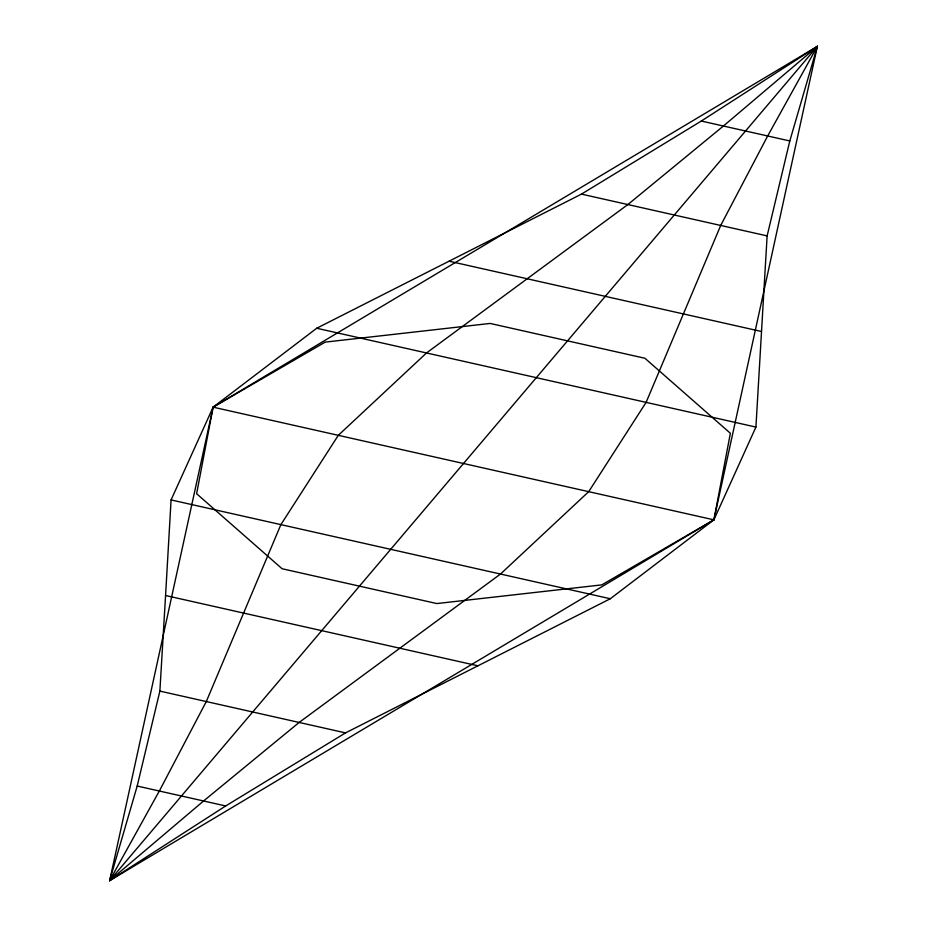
<?xml version="1.0" encoding="UTF-8"?>
<svg xmlns="http://www.w3.org/2000/svg" width="927" height="927" viewBox="0 0 927 927"><rect width="100%" height="100%" fill="white"/><g stroke="black" fill="none" stroke-linecap="round" stroke-linejoin="round"><path stroke-width="1.39" d="M165.574 595.516L171.078 499.92L213.106 407.162L316.71 328.251L581.461 194.114L701.299 121.043L817.359 46.35L713.894 519.838L610.29 598.749L345.539 732.886L225.701 805.957L109.641 880.65L213.106 407.162L817.359 46.35L789.804 140.962L767.127 235.898L755.922 427.08L713.894 519.838L109.641 880.65L137.196 786.038L159.873 691.102L165.574 595.516L477.857 665.783M213.106 407.162L196.617 493.72L282.086 568.738L436.837 603.558L601.774 584.891L713.894 519.838L730.383 433.28L644.914 358.262L490.163 323.442L325.226 342.109L213.106 407.162L713.894 519.838M109.641 880.65L159.328 791.021L206.292 701.554L280.881 524.636L338.297 435.331L426.513 352.955L627.869 204.554L723.419 126.026L817.359 46.35L767.672 135.979L720.708 225.446L646.119 402.364L588.703 491.669L500.487 574.045L299.131 722.446L203.581 800.974L109.641 880.65L817.359 46.35M701.299 121.043L789.804 140.962M581.461 194.114L767.127 235.898M449.143 261.217L761.426 331.484M316.71 328.251L755.922 427.08M171.078 499.92L610.29 598.749M159.873 691.102L345.539 732.886M137.196 786.038L225.701 805.957"/></g></svg>
